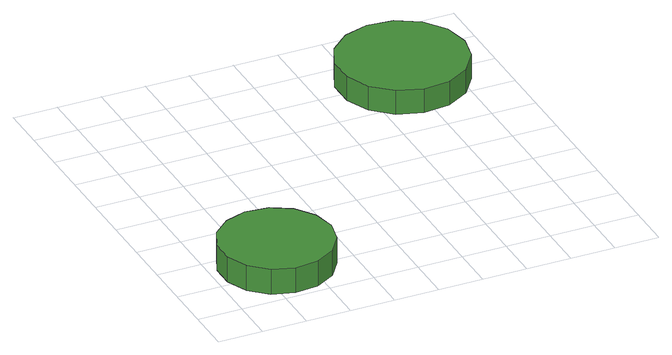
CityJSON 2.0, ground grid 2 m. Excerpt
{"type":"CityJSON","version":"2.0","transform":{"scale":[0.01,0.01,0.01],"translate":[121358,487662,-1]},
"CityObjects":{
"tree1":{"type":"SolitaryVegetationObject","attributes":{"function":"something"},"geometry":[{"type":"MultiSurface","lod":"1","boundaries":[[[0,1,2,3,4,5,6,7,8,9,10,11,12,13,14]],[[15,16,17,18,19,20,21,22,23,24,25,26,27,28,29]],[[0,29,28,1]],[[1,28,27,2]],[[2,27,26,3]],[[3,26,25,4]],[[4,25,24,5]],[[5,24,23,6]],[[6,23,22,7]],[[7,22,21,8]],[[8,21,20,9]],[[9,20,19,10]],[[10,19,18,11]],[[11,18,17,12]],[[12,17,16,13]],[[13,16,15,14]],[[14,15,29,0]]]}]},
"tree2":{"type":"SolitaryVegetationObject","attributes":{"function":"something"},"geometry":[{"type":"MultiSurface","lod":"1","boundaries":[[[30,31,32,33,34,35,36,37,38,39,40,41,42,43,44]],[[45,46,47,48,49,50,51,52,53,54,55,56,57,58,59]],[[30,59,58,31]],[[31,58,57,32]],[[32,57,56,33]],[[33,56,55,34]],[[34,55,54,35]],[[35,54,53,36]],[[36,53,52,37]],[[37,52,51,38]],[[38,51,50,39]],[[39,50,49,40]],[[40,49,48,41]],[[41,48,47,42]],[[42,47,46,43]],[[43,46,45,44]],[[44,45,59,30]]]}]}
},
"vertices":[
[535,277,194],[513,379,194],[452,464,194],[361,516,194],[257,527,194],[158,494,194],[80,425,194],[38,329,194],[38,225,194],[80,129,194],[158,59,194],[257,27,194],[361,38,194],[452,90,194],[513,175,194],[513,175,75],[452,90,75],[361,38,75],[257,27,75],[158,59,75],[80,129,75],[38,225,75],[38,329,75],[80,425,75],[158,494,75],[257,527,75],[361,516,75],[452,464,75],[513,379,75],[535,277,75],
[1666,1404,191],[1642,1520,191],[1572,1616,191],[1469,1676,191],[1351,1688,191],[1238,1652,191],[1150,1572,191],[1102,1464,191],[1102,1345,191],[1150,1237,191],[1238,1157,191],[1351,1120,191],[1469,1133,191],[1572,1192,191],[1642,1288,191],[1642,1288,77],[1572,1192,77],[1469,1133,77],[1351,1120,77],[1238,1157,77],[1150,1237,77],[1102,1345,77],[1102,1464,77],[1150,1572,77],[1238,1652,77],[1351,1688,77],[1469,1676,77],[1572,1616,77],[1642,1520,77],[1666,1404,77]
]}
